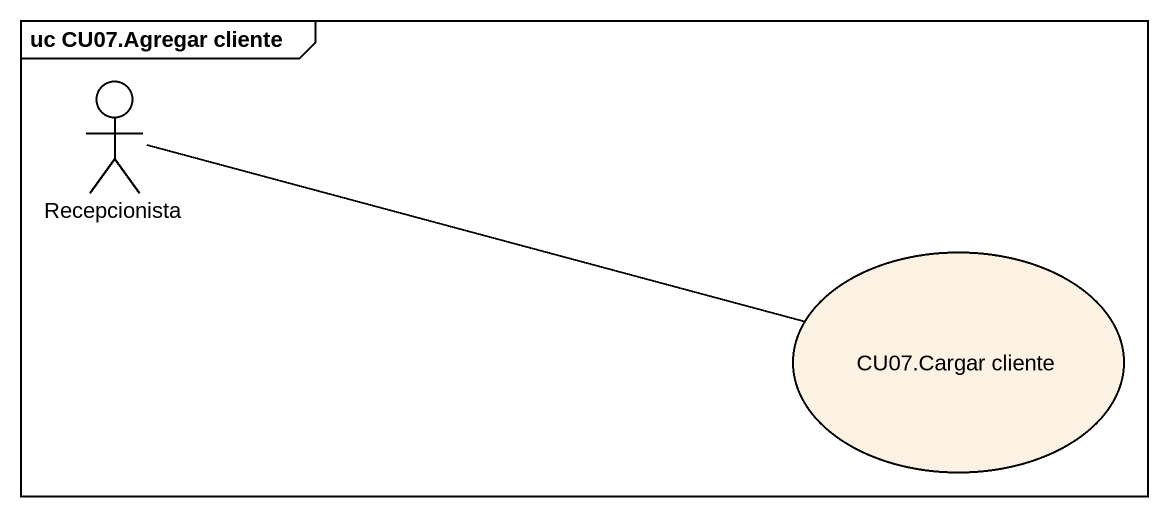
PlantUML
@startuml
mainframe uc CU07.Agregar cliente
actor Recepcionista
usecase "CU07.Cargar cliente" as CU07_Cargar_cliente
Recepcionista -right- CU07_Cargar_cliente
@enduml
